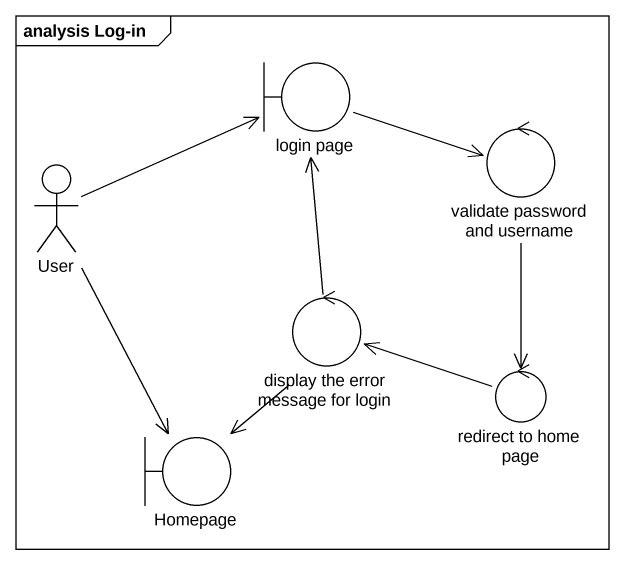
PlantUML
@startuml
mainframe analysis Log-in
boundary "login page" as login_page
control "validate password and username" as validate_password_and
actor User
control "display the error message for login" as display_the_error_message
control "redirect to home page" as redirect_to_home_page
boundary Homepage
login_page -right-> validate_password_and
validate_password_and --> redirect_to_home_page
User -right-> login_page
User --> Homepage
display_the_error_message -up-> login_page
display_the_error_message --> Homepage
redirect_to_home_page -left-> display_the_error_message
@enduml
